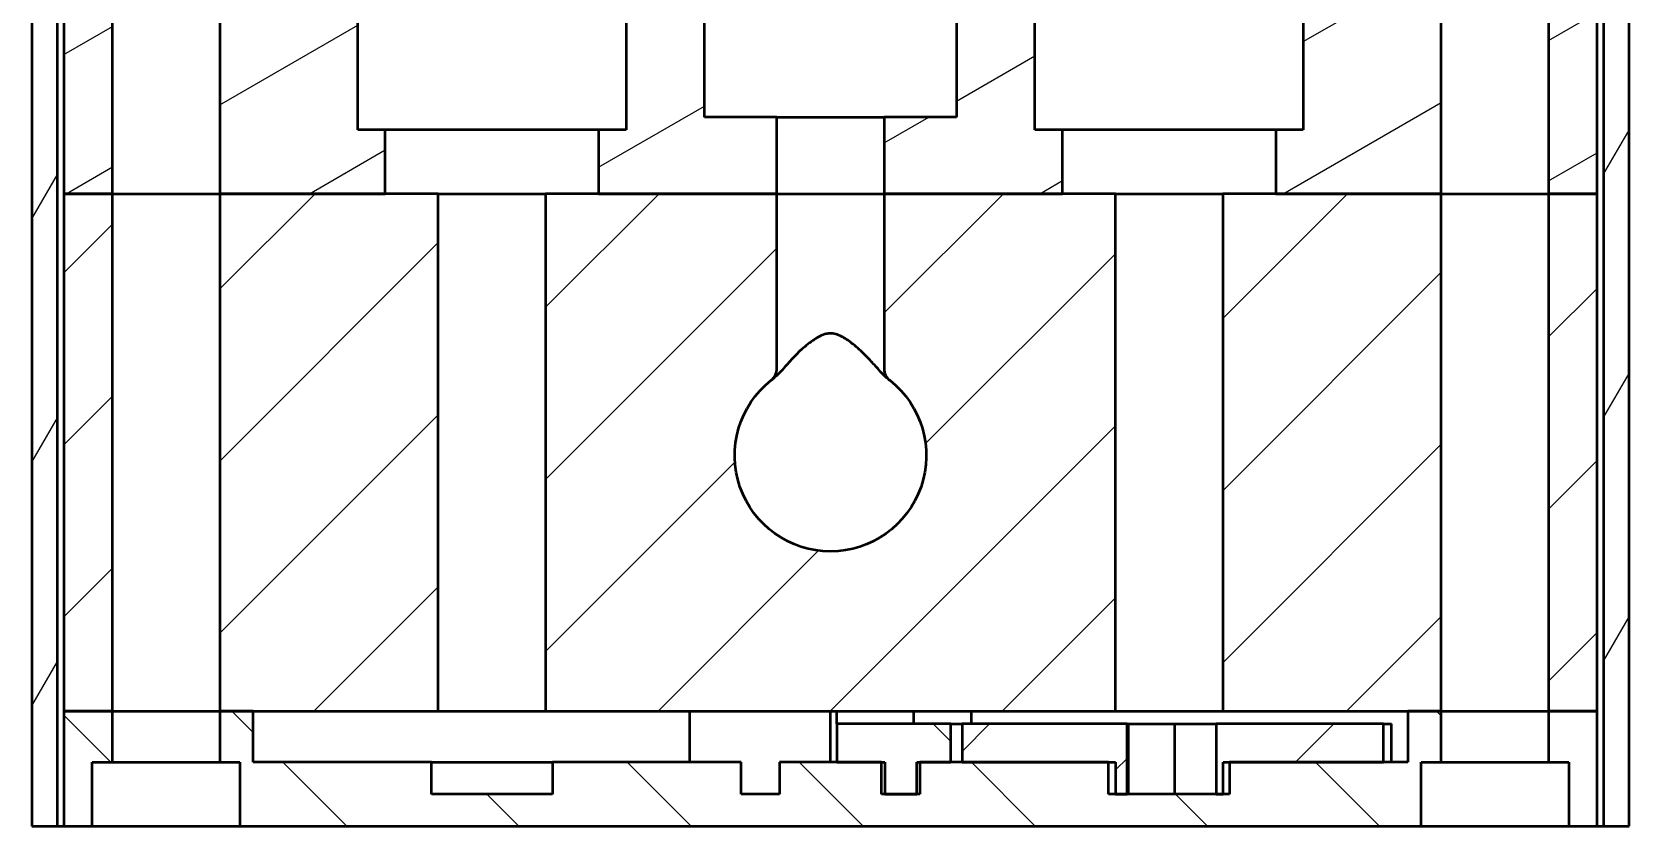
# Model space of a CAD drawing. Header units: inches. Extents: x 1.1 to 16.1, y 0.5 to 10.2.
# Drawn here: x 14.425 to 16.066, y 6.111 to 6.927 of the extents above; entities that cross this region are included whole.
import ezdxf

# ---------------------------------------------------------------- set-up
doc = ezdxf.new("R2010")
doc.units = ezdxf.units.IN
doc.header["$LTSCALE"] = 0.75
doc.header["$MEASUREMENT"] = 0
doc.layers.add('Hatching', color=7, linetype='Continuous', lineweight=25)
doc.layers.add('Visible', color=7, linetype='Continuous', lineweight=50)

msp = doc.modelspace()

# ---------------------------------------------------------------- hatches: boundary and pattern name
at = {"layer": 'Hatching'}
h = msp.add_hatch(dxfattribs=at)
h.set_pattern_fill('ANSI31', color=256, angle=15, style=0)
h.paths.add_polyline_path([(16.0655, 9.1625), (16.0393, 9.1625), (16.0393, 7.4564), (16.0393, 7.3777), (16.0393, 6.1113), (16.0655, 6.1113), (16.0655, 7.3777), (16.0655, 7.4564)], flags=0)
h.paths.add_polyline_path([(14.4514, 9.1625), (14.4251, 9.1625), (14.4251, 6.1113), (14.4514, 6.1113), (14.4514, 7.3777), (14.4514, 7.4564)], flags=0)
h = msp.add_hatch(dxfattribs=at)
h.set_pattern_fill('ANSI31', color=256, angle=-15, style=0)
h.paths.add_polyline_path([(16.0327, 7.3777), (15.9829, 7.3777), (15.9829, 6.7609), (16.0327, 6.7609)], flags=0)
h.paths.add_polyline_path([(15.8726, 7.3777), (15.7309, 7.3777), (15.7309, 6.8265), (15.7026, 6.8265), (15.7026, 6.7609), (15.8726, 6.7609)], flags=0)
h.paths.add_polyline_path([(14.7598, 7.3777), (14.618, 7.3777), (14.618, 6.7609), (14.788, 6.7609), (14.788, 6.8265), (14.7598, 6.8265)], flags=0)
h.paths.add_polyline_path([(14.5078, 7.3777), (14.4579, 7.3777), (14.4578, 7.3777), (14.4578, 6.7609), (14.4579, 6.7609), (14.5078, 6.7609)], flags=0)
h.paths.add_polyline_path([(15.1902, 6.7609), (15.1902, 6.8396), (15.1158, 6.8396), (15.1158, 7.3777), (15.0353, 7.3777), (15.0353, 6.8265), (15.0071, 6.8265), (15.0071, 6.7609)], flags=0)
h.paths.add_polyline_path([(15.3004, 6.8396), (15.3004, 6.7609), (15.4836, 6.7609), (15.4836, 6.8265), (15.4553, 6.8265), (15.4553, 7.3777), (15.3748, 7.3777), (15.3748, 6.8396)], flags=0)
h = msp.add_hatch(dxfattribs=at)
h.set_pattern_fill('ANSI31', color=256, angle=-2e-42, style=0)
h.paths.add_polyline_path([(16.0327, 6.7609), (15.9829, 6.7609), (15.9829, 6.2294), (16.0327, 6.2294)], flags=0)
h.paths.add_polyline_path([(15.8726, 6.7609), (15.7026, 6.7609), (15.6482, 6.7609), (15.6482, 6.2294), (15.8382, 6.2294), (15.8726, 6.2294)], flags=0)
h.paths.add_polyline_path([(14.8424, 6.7609), (14.788, 6.7609), (14.618, 6.7609), (14.618, 6.2294), (14.6524, 6.2294), (14.8424, 6.2294)], flags=0)
h.paths.add_polyline_path([(14.5078, 6.7609), (14.4579, 6.7609), (14.4579, 6.2294), (14.5078, 6.2294)], flags=0)
edge = h.paths.add_edge_path(flags=0)
edge.add_spline(control_points=[(15.1844, 6.5692), (15.1855, 6.57), (15.1864, 6.571), (15.1881, 6.5732), (15.1887, 6.5744), (15.1899, 6.5773), (15.1902, 6.579), (15.1902, 6.5808)], knot_values=[-0.101834, -0.101834, -0.101834, -0.101834, -0.071103, -0.071103, -0.039816, -0.039816, 0, 0, 0, 0], degree=3, periodic=0)
edge.add_line((15.1902, 6.5808), (15.1902, 6.7609))
edge.add_line((15.1902, 6.7609), (15.0071, 6.7609))
edge.add_line((15.0071, 6.7609), (14.9527, 6.7609))
edge.add_line((14.9527, 6.7609), (14.9527, 6.2294))
edge.add_line((14.9527, 6.2294), (15.538, 6.2294))
edge.add_line((15.538, 6.2294), (15.538, 6.7609))
edge.add_line((15.538, 6.7609), (15.4836, 6.7609))
edge.add_line((15.4836, 6.7609), (15.3004, 6.7609))
edge.add_line((15.3004, 6.7609), (15.3004, 6.5808))
edge.add_spline(control_points=[(15.3004, 6.5808), (15.3004, 6.5795), (15.3006, 6.5783), (15.3013, 6.5759), (15.3017, 6.5748), (15.3033, 6.572), (15.3046, 6.5704), (15.3062, 6.5692)], knot_values=[-0.102013, -0.102013, -0.102013, -0.102013, -0.073879, -0.073879, -0.045806, -0.045806, 0, 0, 0, 0], degree=3, periodic=0)
edge.add_ellipse((15.2453, 6.4919), major_axis=(0.0609, 0.0773), ratio=1, start_angle=-283.5847, end_angle=0, ccw=False)
h = msp.add_hatch(dxfattribs=at)
h.set_pattern_fill('ANSI31', color=256, angle=90, style=0)
h.paths.add_polyline_path([(15.9829, 6.1769), (16.0036, 6.1769), (16.0036, 6.1113), (16.0327, 6.1113), (16.0327, 6.2294), (15.9829, 6.2294)], flags=0)
h.paths.add_polyline_path([(14.4579, 6.2294), (14.4579, 6.1113), (14.4871, 6.1113), (14.4871, 6.1769), (14.5078, 6.1769), (14.5078, 6.2294)], flags=0)
h.paths.add_polyline_path([(15.6552, 6.1769), (15.6552, 6.1441), (15.6486, 6.1441), (15.6413, 6.1441), (15.5499, 6.1441), (15.5382, 6.1441), (15.531, 6.1441), (15.531, 6.1769), (15.3804, 6.1769), (15.3688, 6.1769), (15.3372, 6.1769), (15.3372, 6.1441), (15.3339, 6.1441), (15.3011, 6.1441), (15.2978, 6.1441), (15.2978, 6.1769), (15.2519, 6.1769), (15.1928, 6.1769), (15.1928, 6.1441), (15.1535, 6.1441), (15.1535, 6.1769), (14.9597, 6.1769), (14.9597, 6.1441), (14.8355, 6.1441), (14.8355, 6.1769), (14.6524, 6.1769), (14.6524, 6.2294), (14.618, 6.2294), (14.618, 6.1769), (14.6387, 6.1769), (14.6387, 6.1113), (15.8519, 6.1113), (15.8519, 6.1769), (15.8726, 6.1769), (15.8726, 6.2294), (15.8382, 6.2294), (15.8382, 6.1769), (15.8132, 6.1769)], flags=0)
h = msp.add_hatch(dxfattribs=at)
h.set_pattern_fill('ANSI31', color=256, angle=90, style=0)
h.paths.add_polyline_path([(15.3688, 6.1769), (15.3688, 6.2163), (15.2519, 6.2163), (15.2519, 6.1769), (15.2978, 6.1769), (15.3011, 6.1769), (15.3011, 6.1441), (15.3339, 6.1441), (15.3339, 6.1769), (15.3372, 6.1769)], flags=0)
h = msp.add_hatch(dxfattribs=at)
h.set_pattern_fill('ANSI31', color=256, angle=-2e-42, style=0)
h.paths.add_polyline_path([(15.3804, 6.2163), (15.3804, 6.1769), (15.531, 6.1769), (15.5382, 6.1769), (15.5382, 6.1441), (15.5499, 6.1441), (15.5499, 6.2163)], flags=0)
h.paths.add_polyline_path([(15.8132, 6.1769), (15.8132, 6.2163), (15.6413, 6.2163), (15.6413, 6.1441), (15.6486, 6.1441), (15.6486, 6.1769), (15.6552, 6.1769)], flags=0)

# ---------------------------------------------------------------- linework, layer by layer
at = {"layer": 'Visible', "extrusion": (0, 1, -1.43714e-16)}
for p, q in [((14.4251, 9.1625, 0.7355), (14.4251, 6.1113, 0.7355)), ((14.4514, 6.1113, 0.7355), (14.4514, 9.1625, 0.7355)), ((16.0393, 9.1625, 0.7355), (16.0393, 6.1113, 0.7355)), ((16.0655, 6.1113, 0.7355), (16.0655, 9.1625, 0.7355)), ((14.4578, 7.3777, 0.7355), (14.4578, 6.7609, 0.7355)), ((14.5078, 6.7609, 0.7355), (14.5078, 7.3777, 0.7355)), ((14.618, 7.3777, 0.7355), (14.618, 6.7609, 0.7355)), ((14.7598, 6.8265, 0.7355), (14.7598, 7.3777, 0.7355)), ((15.0353, 7.3777, 0.7355), (15.0353, 6.8265, 0.7355)), ((15.1158, 6.8396, 0.7355), (15.1158, 7.3777, 0.7355)), ((15.3748, 7.3777, 0.7355), (15.3748, 6.8396, 0.7355)), ((15.4553, 6.8265, 0.7355), (15.4553, 7.3777, 0.7355)), ((15.7309, 7.3777, 0.7355), (15.7309, 6.8265, 0.7355)), ((15.8726, 6.7609, 0.7355), (15.8726, 7.3777, 0.7355)), ((15.9829, 7.3777, 0.7355), (15.9829, 6.7609, 0.7355)), ((16.0327, 6.7609, 0.7355), (16.0327, 7.3777, 0.7355)), ((14.788, 6.8265, 0.7355), (14.7598, 6.8265, 0.7355)), ((14.788, 6.7609, 0.7355), (14.788, 6.8265, 0.7355)), ((15.0353, 6.8265, 0.7355), (15.0071, 6.8265, 0.7355)), ((15.0071, 6.8265, 0.7355), (15.0071, 6.7609, 0.7355)), ((15.1902, 6.8396, 0.7355), (15.1158, 6.8396, 0.7355)), ((15.1902, 6.7609, 0.7355), (15.1902, 6.8396, 0.7355)), ((15.3004, 6.8396, 0.7355), (15.3004, 6.7609, 0.7355)), ((15.3748, 6.8396, 0.7355), (15.3004, 6.8396, 0.7355)), ((15.4836, 6.8265, 0.7355), (15.4553, 6.8265, 0.7355)), ((15.4836, 6.7609, 0.7355), (15.4836, 6.8265, 0.7355)), ((15.7309, 6.8265, 0.7355), (15.7026, 6.8265, 0.7355)), ((15.7026, 6.8265, 0.7355), (15.7026, 6.7609, 0.7355)), ((14.4578, 6.7609, 0.7355), (14.5078, 6.7609, 0.7355)), ((14.5078, 6.7609, 0.7355), (14.4579, 6.7609, 0.7355)), ((14.4579, 6.7609, 0.7355), (14.4579, 6.2294, 0.7355)), ((14.5078, 6.2294, 0.7355), (14.5078, 6.7609, 0.7355)), ((14.8424, 6.7609, 0.7355), (14.618, 6.7609, 0.7355)), ((14.618, 6.7609, 0.7355), (14.618, 6.2294, 0.7355)), ((14.618, 6.7609, 0.7355), (14.788, 6.7609, 0.7355)), ((14.8424, 6.2294, 0.7355), (14.8424, 6.7609, 0.7355)), ((15.1902, 6.7609, 0.7355), (14.9527, 6.7609, 0.7355)), ((14.9527, 6.7609, 0.7355), (14.9527, 6.2294, 0.7355)), ((15.0071, 6.7609, 0.7355), (15.1902, 6.7609, 0.7355)), ((15.1902, 6.5808, 0.7355), (15.1902, 6.7609, 0.7355)), ((15.538, 6.7609, 0.7355), (15.3004, 6.7609, 0.7355)), ((15.3004, 6.7609, 0.7355), (15.3004, 6.5808, 0.7355)), ((15.3004, 6.7609, 0.7355), (15.4836, 6.7609, 0.7355)), ((15.538, 6.2294, 0.7355), (15.538, 6.7609, 0.7355)), ((15.8726, 6.7609, 0.7355), (15.6482, 6.7609, 0.7355)), ((15.6482, 6.7609, 0.7355), (15.6482, 6.2294, 0.7355)), ((15.7026, 6.7609, 0.7355), (15.8726, 6.7609, 0.7355)), ((15.8726, 6.2294, 0.7355), (15.8726, 6.7609, 0.7355)), ((16.0327, 6.7609, 0.7355), (15.9829, 6.7609, 0.7355)), ((15.9829, 6.7609, 0.7355), (15.9829, 6.2294, 0.7355)), ((15.9829, 6.7609, 0.7355), (16.0327, 6.7609, 0.7355)), ((16.0327, 6.2294, 0.7355), (16.0327, 6.7609, 0.7355)), ((14.4579, 6.2294, 0.7355), (14.5078, 6.2294, 0.7355)), ((14.4579, 6.2294, 0.7355), (14.4579, 6.1113, 0.7355)), ((14.5078, 6.2294, 0.7355), (14.4579, 6.2294, 0.7355)), ((14.5078, 6.1769, 0.7355), (14.5078, 6.2294, 0.7355)), ((14.618, 6.2294, 0.7355), (14.8424, 6.2294, 0.7355)), ((14.6524, 6.2294, 0.7355), (14.618, 6.2294, 0.7355)), ((14.618, 6.2294, 0.7355), (14.618, 6.1769, 0.7355)), ((14.6524, 6.1769, 0.7355), (14.6524, 6.2294, 0.7355)), ((14.9527, 6.2294, 0.7355), (15.538, 6.2294, 0.7355)), ((15.101, 6.1769, 0.5499), (15.101, 6.2294, 0.5499)), ((15.2453, 6.1769, -0.8155), (15.2453, 6.2294, -0.8155)), ((15.2519, 6.2163, -0.6539), (15.2519, 6.2294, -0.6539)), ((15.3306, 6.2294, -0.6539), (15.3306, 6.2163, -0.6539)), ((15.3897, 6.2294, 0.5499), (15.3897, 6.2163, 0.5499)), ((15.6482, 6.2294, 0.7355), (15.8726, 6.2294, 0.7355)), ((15.8726, 6.2294, 0.7355), (15.8382, 6.2294, 0.7355)), ((15.8382, 6.2294, 0.7355), (15.8382, 6.1769, 0.7355)), ((15.8726, 6.1769, 0.7355), (15.8726, 6.2294, 0.7355)), ((15.9829, 6.2294, 0.7355), (16.0327, 6.2294, 0.7355)), ((16.0327, 6.2294, 0.7355), (15.9829, 6.2294, 0.7355)), ((15.9829, 6.2294, 0.7355), (15.9829, 6.1769, 0.7355)), ((16.0327, 6.1113, 0.7355), (16.0327, 6.2294, 0.7355)), ((15.3688, 6.2163, 0.7355), (15.2519, 6.2163, 0.7355)), ((15.2519, 6.2163, 0.7355), (15.2519, 6.1769, 0.7355)), ((15.3688, 6.1769, 0.7355), (15.3688, 6.2163, 0.7355)), ((15.3688, 6.2163, 0.7355), (15.3754, 6.2163, 0.7331)), ((15.5499, 6.2163, 0.7355), (15.3804, 6.2163, 0.7355)), ((15.5499, 6.1441, 0.7355), (15.5499, 6.2163, 0.7355)), ((15.5499, 6.2163, 0.7355), (15.5509, 6.2163, 0.7258)), ((15.5509, 6.2163, 0.7258), (15.5988, 6.2163, 0.7043)), ((15.5509, 6.2163, 0.7258), (15.5509, 6.1441, 0.7258)), ((15.5988, 6.2163, 0.7043), (15.6413, 6.2163, 0.7351)), ((15.5988, 6.2163, 0.7043), (15.5988, 6.1441, 0.7043)), ((15.8132, 6.2163, 0.7355), (15.6413, 6.2163, 0.7355)), ((15.6413, 6.2163, 0.7355), (15.6413, 6.1441, 0.7355)), ((14.4871, 6.1113, 0.7355), (14.4871, 6.1769, 0.7355)), ((14.4871, 6.1769, 0.7355), (14.5078, 6.1769, 0.7355)), ((14.618, 6.1769, 0.7355), (14.6387, 6.1769, 0.7355)), ((14.6387, 6.1769, 0.7355), (14.6387, 6.1113, 0.7355)), ((14.8355, 6.1769, 0.7355), (14.6524, 6.1769, 0.7355)), ((14.8355, 6.1441, 0.7355), (14.8355, 6.1769, 0.7355)), ((15.1535, 6.1769, 0.7355), (14.9597, 6.1769, 0.7355)), ((14.9597, 6.1769, 0.7355), (14.9597, 6.1441, 0.7355)), ((15.1535, 6.1441, 0.7355), (15.1535, 6.1769, 0.7355)), ((15.2978, 6.1769, 0.7355), (15.1928, 6.1769, 0.7355)), ((15.1928, 6.1769, 0.7355), (15.1928, 6.1441, 0.7355)), ((15.2519, 6.1769, 0.7355), (15.3011, 6.1769, 0.7355)), ((15.2978, 6.1441, 0.7355), (15.2978, 6.1769, 0.7355)), ((15.3011, 6.1769, 0.7355), (15.3011, 6.1441, 0.7355)), ((15.3339, 6.1441, 0.7355), (15.3339, 6.1769, 0.7355)), ((15.3339, 6.1769, 0.7355), (15.3688, 6.1769, 0.7355)), ((15.531, 6.1769, 0.7355), (15.3372, 6.1769, 0.7355)), ((15.3372, 6.1769, 0.7355), (15.3372, 6.1441, 0.7355)), ((15.3804, 6.1769, 0.7355), (15.5382, 6.1769, 0.7355)), ((15.531, 6.1441, 0.7355), (15.531, 6.1769, 0.7355)), ((15.5382, 6.1769, 0.7355), (15.5382, 6.1441, 0.7355)), ((15.6486, 6.1441, 0.7355), (15.6486, 6.1769, 0.7355)), ((15.6486, 6.1769, 0.7355), (15.8132, 6.1769, 0.7355)), ((15.6552, 6.1769, 0.7355), (15.6552, 6.1441, 0.7355)), ((15.8382, 6.1769, 0.7355), (15.6552, 6.1769, 0.7355)), ((15.8519, 6.1113, 0.7355), (15.8519, 6.1769, 0.7355)), ((15.8519, 6.1769, 0.7355), (15.8726, 6.1769, 0.7355)), ((15.9829, 6.1769, 0.7355), (16.0036, 6.1769, 0.7355)), ((16.0036, 6.1769, 0.7355), (16.0036, 6.1113, 0.7355)), ((14.9597, 6.1441, 0.7355), (14.8355, 6.1441, 0.7355)), ((15.1928, 6.1441, 0.7355), (15.1535, 6.1441, 0.7355)), ((15.3372, 6.1441, 0.7355), (15.2978, 6.1441, 0.7355)), ((15.3011, 6.1441, 0.7355), (15.3339, 6.1441, 0.7355)), ((15.6552, 6.1441, 0.7355), (15.531, 6.1441, 0.7355)), ((15.5382, 6.1441, 0.7355), (15.5499, 6.1441, 0.7355)), ((15.6413, 6.1441, 0.7355), (15.6486, 6.1441, 0.7355)), ((14.4251, 6.1113, 0.7355), (14.4514, 6.1113, 0.7355)), ((14.4579, 6.1113, 0.7355), (14.4871, 6.1113, 0.7355)), ((14.6387, 6.1113, 0.7355), (15.8519, 6.1113, 0.7355)), ((16.0036, 6.1113, 0.7355), (16.0327, 6.1113, 0.7355)), ((16.0393, 6.1113, 0.7355), (16.0655, 6.1113, 0.7355))]:
    msp.add_line(p, q, dxfattribs=at)
for centre in [(-14.8976, 0.7567, 6.8265), (-15.5931, 0.7567, 6.8265)]:
    msp.add_arc(centre, 0.1115, 190.9568, 349.0432, dxfattribs=at)
at = {"layer": 'Visible', "extrusion": (0, -1, 1.43714e-16)}
for centre, radius, start, end in [((15.2453, 0.7567, -6.8396), 0.0591, 201.04, 338.96), ((14.5629, 0.7567, -6.7609), 0.0591, 201.04, 338.96), ((14.5629, 0.7567, -6.7609), 0.0591, 201.04, 338.96), ((14.8976, 0.7567, -6.7609), 0.0591, 201.04, 338.96), ((15.2453, 0.7567, -6.7609), 0.0591, 201.04, 338.96), ((15.2453, 0.7567, -6.7609), 0.0591, 201.04, 338.96), ((15.5931, 0.7567, -6.7609), 0.0591, 201.04, 338.96), ((15.9277, 0.7567, -6.7609), 0.0591, 201.04, 338.96), ((15.9277, 0.7567, -6.7609), 0.0591, 201.04, 338.96), ((14.5629, 0.7567, -6.2294), 0.0591, 201.04, 338.96), ((14.5629, 0.7567, -6.2294), 0.0591, 201.04, 338.96), ((14.8976, 0.7567, -6.2294), 0.0591, 201.04, 338.96), ((15.5931, 0.7567, -6.2294), 0.0591, 201.04, 338.96), ((15.9277, 0.7567, -6.2294), 0.0591, 201.04, 338.96), ((15.9277, 0.7567, -6.2294), 0.0591, 201.04, 338.96), ((14.5629, 0.7567, -6.1769), 0.0591, 201.04, 338.96), ((14.8976, 0.7567, -6.1769), 0.0656, 198.8515, 341.1485), ((15.9277, 0.7567, -6.1769), 0.0591, 201.04, 338.96), ((15.2453, 0.7567, -6.1113), 1.647, 241.1792, 241.4394), ((14.5629, 0.7567, -6.1113), 0.0787, 195.6205, 344.3795), ((15.9277, 0.7567, -6.1113), 0.0787, 195.6205, 344.3795), ((15.2453, 0.7567, -6.1113), 1.647, 298.5606, 298.8208)]:
    msp.add_arc(centre, radius, start, end, dxfattribs=at)
at = {"layer": 'Visible', "extrusion": (-2.96437e-13, -3.57816e-16, -1)}
msp.add_arc((-15.2453, 6.4919, -0.7355), 0.0984, 128.2077, 51.7923, dxfattribs=at)
at = {"layer": 'Visible'}
for points, degree, knots in [([(15.3047, 6.5704, 0.7305), (15.3022, 6.5723, 0.7271), (15.3004, 6.5741, 0.7241), (15.2957, 6.5791, 0.7166), (15.2928, 6.5825, 0.7125), (15.2864, 6.5894, 0.7051), (15.283, 6.5931, 0.7018), (15.2755, 6.6004, 0.6958), (15.2714, 6.6042, 0.6931), (15.2636, 6.6101, 0.6892), (15.26, 6.6125, 0.6877), (15.2546, 6.6152, 0.686), (15.2527, 6.616, 0.6855), (15.2486, 6.6172, 0.6847), (15.2465, 6.6175, 0.6845), (15.2428, 6.6173, 0.6846), (15.2412, 6.617, 0.6848), (15.2372, 6.6158, 0.6856), (15.2346, 6.6146, 0.6864), (15.2276, 6.6107, 0.6888), (15.2231, 6.6073, 0.691), (15.2112, 6.5971, 0.6982), (15.2045, 6.5898, 0.7042), (15.1944, 6.5785, 0.7172), (15.1914, 6.5745, 0.7232), (15.186, 6.5704, 0.7305)], 3, [0, 0, 0, 0, 0.084279, 0.084279, 0.221963, 0.221963, 0.362928, 0.362928, 0.514143, 0.514143, 0.632784, 0.632784, 0.699071, 0.699071, 0.782697, 0.782697, 0.844161, 0.844161, 0.929724, 0.929724, 1.082393, 1.082393, 1.356107, 1.356107, 1.539958, 1.539958, 1.539958, 1.539958]), ([(15.1844, 6.5692, 0.7355), (15.1855, 6.57, 0.7355), (15.1864, 6.571, 0.7355), (15.1881, 6.5732, 0.7355), (15.1887, 6.5744, 0.7355), (15.1899, 6.5773, 0.7355), (15.1902, 6.579, 0.7355), (15.1902, 6.5808, 0.7355)], 3, [-0.1018336, -0.1018336, -0.1018336, -0.1018336, -0.0711033, -0.0711033, -0.0398162, -0.0398162, 0, 0, 0, 0]), ([(15.3004, 6.5808, 0.7355), (15.3004, 6.5795, 0.7355), (15.3006, 6.5783, 0.7355), (15.3013, 6.5759, 0.7355), (15.3017, 6.5748, 0.7355), (15.3033, 6.572, 0.7355), (15.3046, 6.5704, 0.7355), (15.3062, 6.5692, 0.7355)], 3, [-0.102013, -0.102013, -0.102013, -0.102013, -0.0738793, -0.0738793, -0.0458062, -0.0458062, 0, 0, 0, 0]), ([(15.3754, 6.2163, 0.7331), (15.3755, 6.2163, 0.7331), (15.3757, 6.2163, 0.7333), (15.3761, 6.2163, 0.7334), (15.3765, 6.2163, 0.7337), (15.377, 6.2163, 0.7339), (15.3776, 6.2163, 0.7342), (15.3782, 6.2163, 0.7345), (15.3787, 6.2163, 0.7347), (15.3793, 6.2163, 0.735), (15.3797, 6.2163, 0.7352), (15.38, 6.2163, 0.7354), (15.3803, 6.2163, 0.7354), (15.3804, 6.2163, 0.7355)], 5, [-0.5980168, -0.5980168, -0.5980168, -0.5980168, -0.5980168, -0.5980168, -0.5777778, -0.5555556, -0.5333333, -0.5111111, -0.4888889, -0.4666667, -0.4444444, -0.4222222, -0.4007982, -0.4007982, -0.4007982, -0.4007982, -0.4007982, -0.4007982]), ([(15.3804, 6.2163, 0.7355), (15.3804, 6.2097, 0.7355), (15.3804, 6.2031, 0.7355), (15.3804, 6.19, 0.7355), (15.3804, 6.1835, 0.7355), (15.3804, 6.1769, 0.7355)], 3, [-0.3, -0.3, -0.3, -0.3, -0.15, -0.15, 0, 0, 0, 0]), ([(15.8132, 6.1769, 0.7355), (15.8132, 6.1835, 0.7355), (15.8132, 6.19, 0.7355), (15.8132, 6.2031, 0.7355), (15.8132, 6.2097, 0.7355), (15.8132, 6.2163, 0.7355)], 3, [-0.3, -0.3, -0.3, -0.3, -0.15, -0.15, 0, 0, 0, 0]), ([(15.8132, 6.2163, 0.7355), (15.8132, 6.2163, 0.7355), (15.8134, 6.2163, 0.7354), (15.8137, 6.2163, 0.7352), (15.814, 6.2163, 0.735), (15.8145, 6.2163, 0.7348), (15.8151, 6.2163, 0.7345), (15.8156, 6.2163, 0.7342), (15.8162, 6.2163, 0.7338), (15.8167, 6.2163, 0.7335), (15.8172, 6.2163, 0.7332), (15.8178, 6.2163, 0.7328), (15.8183, 6.2163, 0.7325), (15.8189, 6.2163, 0.7322), (15.8194, 6.2163, 0.7318), (15.82, 6.2163, 0.7315), (15.8205, 6.2163, 0.7311), (15.8209, 6.2163, 0.7308), (15.8212, 6.2163, 0.7306), (15.8215, 6.2163, 0.7305), (15.8216, 6.2163, 0.7304)], 5, [0.6582658, 0.6582658, 0.6582658, 0.6582658, 0.6582658, 0.6582658, 0.6666667, 0.6888889, 0.7111111, 0.7333333, 0.7555556, 0.7777778, 0.8, 0.8222222, 0.8444444, 0.8666667, 0.8888889, 0.9111111, 0.9333333, 0.9555556, 0.9777778, 1, 1, 1, 1, 1, 1])]:
    msp.add_open_spline(points, degree=degree, knots=knots, dxfattribs=at)
for points, degree in [([(15.1844, 6.5692, 0.7355), (15.1849, 6.5696, 0.7338), (15.1854, 6.57, 0.7321), (15.186, 6.5704, 0.7305)], 3), ([(15.3047, 6.5704, 0.7305), (15.3052, 6.57, 0.7321), (15.3057, 6.5696, 0.7338), (15.3062, 6.5692, 0.7355)], 3), ([(15.8216, 6.1769, 0.7304), (15.8216, 6.1777, 0.7304), (15.8216, 6.1793, 0.7304), (15.8216, 6.1816, 0.7304), (15.8216, 6.1848, 0.7304), (15.8216, 6.1887, 0.7304), (15.8216, 6.1926, 0.7304), (15.8216, 6.1966, 0.7304), (15.8216, 6.2005, 0.7304), (15.8216, 6.2045, 0.7304), (15.8216, 6.2084, 0.7304), (15.8216, 6.2115, 0.7304), (15.8216, 6.2139, 0.7304), (15.8216, 6.2155, 0.7304), (15.8216, 6.2163, 0.7304)], 5)]:
    msp.add_open_spline(points, degree=degree, dxfattribs=at)

doc.saveas('drawing.dxf')
